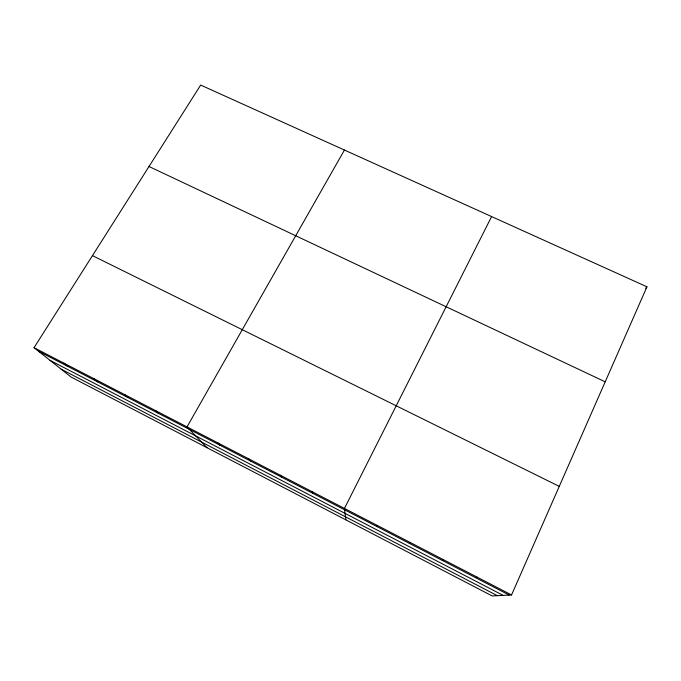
<?xml version="1.0" encoding="UTF-8"?>
<svg xmlns="http://www.w3.org/2000/svg" width="681" height="681" viewBox="0 0 681 681"><rect width="100%" height="100%" fill="white"/><g stroke="black" fill="none" stroke-linecap="round" stroke-linejoin="round"><path stroke-width="1.02" d="M376.763 526.456L377.07 525.323M511.55 594.964L646.95 286.803L200.682 85.065L34.05 347.693L71.164 377.087L492.176 595.935L511.55 594.964L34.05 347.693M491.605 216.584L344.45 508.435L345.863 519.875M344.433 150.05L187.011 426.91L207.015 447.698M409.29 543.31L410.081 542.425M645.639 288.233L646.95 286.803M442.199 560.361L443.493 559.722M475.508 577.616L477.313 577.233M149.011 166.504L605.196 381.828M92.463 255.639L559.263 486.379M38.459 351.192L509.218 595.083M50.053 360.368L503.14 595.381M61.145 369.153L497.36 595.671M63.929 363.169L67.955 366.472M94.165 378.823L97.792 381.93M124.751 394.665L127.977 397.559M155.694 410.686L158.503 413.384M217.767 442.829L219.733 445.102M248.88 458.943L250.412 460.994M280.368 475.244L281.449 477.075M312.221 491.742L312.851 493.342"/></g></svg>
